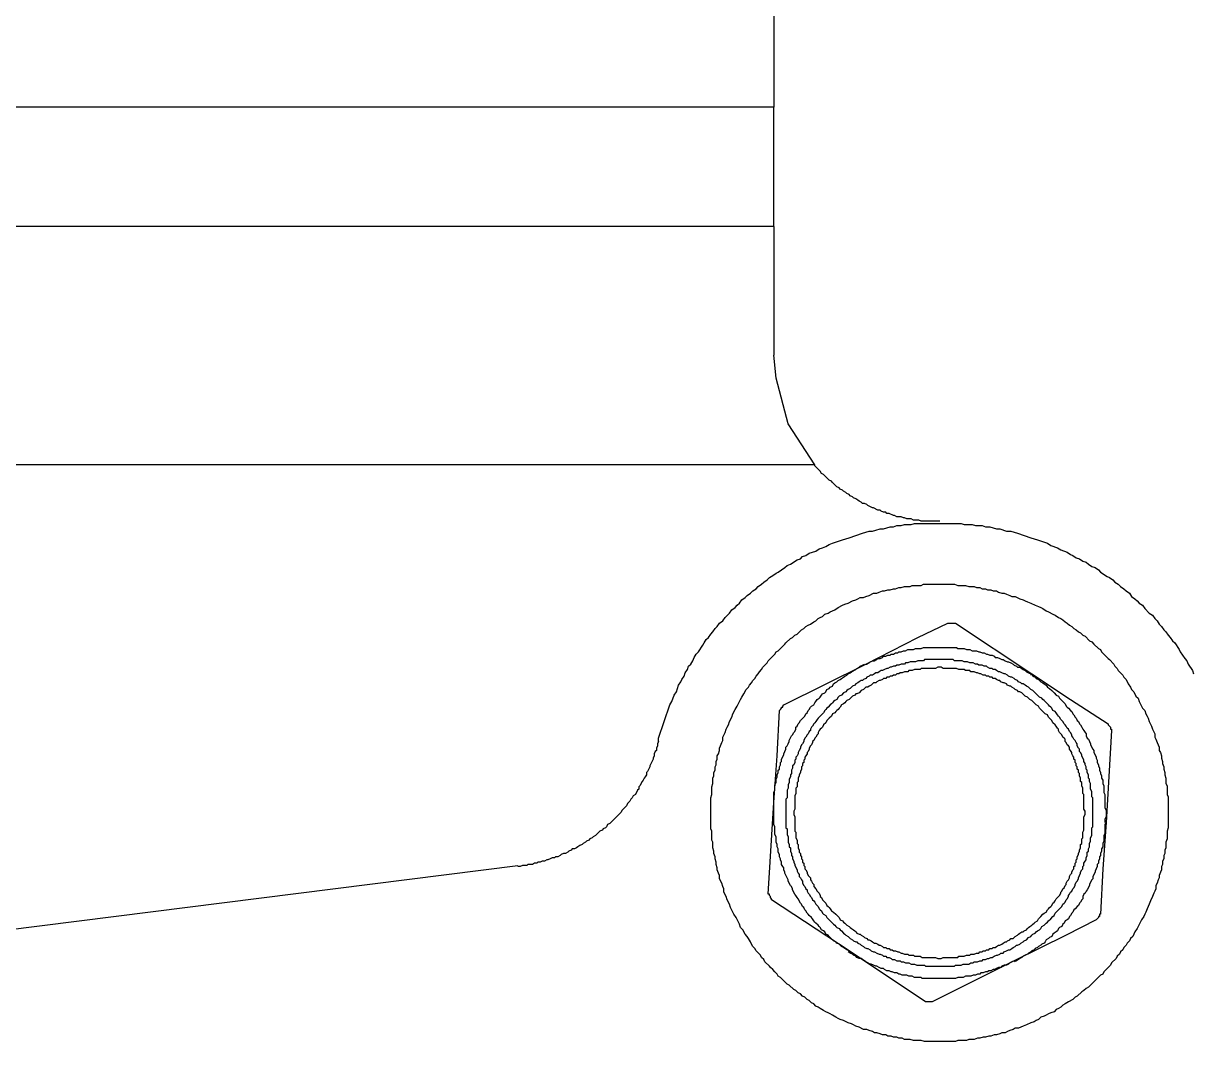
# Model space of a CAD drawing. Header units: inches. Extents: x 0 to 11, y 0.3 to 17.
# Drawn here: x 2.071 to 2.952, y 15.282 to 16.049 of the extents above; entities that cross this region are included whole.
import ezdxf

# ---------------------------------------------------------------- set-up
doc = ezdxf.new("R2010")
doc.units = ezdxf.units.IN
doc.header["$MEASUREMENT"] = 0
doc.layers.add('Layer 1', color=7, linetype='Continuous')

msp = doc.modelspace()

# ---------------------------------------------------------------- linework, layer by layer
at = {"layer": 'Layer 1', "color": 7, "lineweight": 25, "true_color": 0xffffff}
for points in [[(2.63583, 16.36917), (2.63583, 15.98583)], [(2.63583, 15.98583), (1.26083, 15.98583)], [(2.63583, 15.89583), (2.63583, 15.98583)], [(2.66667, 15.71667), (1.26083, 15.71667), (1.26083, 15.89583)], [(2.63583, 15.89583), (1.26083, 15.89583)], [(2.63583, 15.89583), (2.63583, 15.79917)], [(2.66667, 15.71667), (2.64667, 15.7475), (2.6375, 15.78167), (2.63583, 15.79917)], [(2.76083, 15.67417), (2.74666, 15.67417), (2.745, 15.675), (2.74083, 15.675), (2.73917, 15.67584), (2.73583, 15.67584), (2.73416, 15.67666), (2.73333, 15.67666), (2.73167, 15.6775), (2.72833, 15.6775), (2.72666, 15.67833), (2.72583, 15.67833), (2.7225, 15.68), (2.72083, 15.68), (2.72, 15.68083), (2.71834, 15.68083), (2.71667, 15.68167), (2.71583, 15.6825), (2.71417, 15.6825), (2.71084, 15.68416), (2.71, 15.68416), (2.70667, 15.68583), (2.70583, 15.68667), (2.70417, 15.6875), (2.7025, 15.6875), (2.70167, 15.68833), (2.7, 15.68917), (2.69916, 15.69), (2.6975, 15.69084), (2.69583, 15.69166), (2.695, 15.6925), (2.69333, 15.69333), (2.6925, 15.69417), (2.69084, 15.695), (2.69, 15.69583), (2.68833, 15.69667), (2.6875, 15.6975), (2.68583, 15.69834), (2.685, 15.69916), (2.68334, 15.7), (2.6825, 15.70083), (2.68083, 15.7025), (2.68, 15.70334), (2.67917, 15.70417), (2.6775, 15.705), (2.67667, 15.70583), (2.675, 15.7075), (2.67417, 15.70833), (2.67333, 15.70917), (2.67166, 15.71), (2.67083, 15.71167), (2.66917, 15.71333), (2.6675, 15.715), (2.66667, 15.71583), (2.66667, 15.71667)], [(2.54917, 15.50833), (2.54917, 15.51084), (2.5575, 15.53583), (2.55916, 15.53833), (2.56083, 15.54333), (2.5625, 15.54583), (2.56417, 15.55084), (2.56584, 15.55333), (2.56666, 15.555), (2.56833, 15.5575), (2.56917, 15.56), (2.57083, 15.5625), (2.57167, 15.565), (2.57333, 15.56666), (2.575, 15.56917), (2.57583, 15.57167), (2.5775, 15.57416), (2.57917, 15.57583), (2.5825, 15.58083), (2.58333, 15.5825), (2.585, 15.585), (2.58667, 15.58667), (2.58833, 15.58917), (2.59, 15.59083), (2.59167, 15.59333), (2.59334, 15.595), (2.595, 15.5975), (2.5975, 15.59917), (2.59917, 15.60166), (2.6025, 15.605), (2.60417, 15.6075), (2.60667, 15.60916), (2.60833, 15.61083), (2.61, 15.6125), (2.61167, 15.615), (2.61417, 15.61667), (2.61583, 15.61833), (2.61833, 15.62), (2.62, 15.62166), (2.6225, 15.62333), (2.62417, 15.625), (2.62667, 15.62667), (2.62834, 15.62834), (2.63083, 15.63), (2.6325, 15.63167), (2.635, 15.63333), (2.6375, 15.635), (2.63917, 15.63584), (2.64167, 15.6375), (2.64417, 15.63917), (2.64583, 15.64084), (2.64834, 15.64167), (2.65333, 15.645), (2.65584, 15.64583), (2.6575, 15.6475), (2.66, 15.64834), (2.6625, 15.65), (2.665, 15.65083), (2.6675, 15.65167), (2.67, 15.65333), (2.6725, 15.65417), (2.675, 15.655), (2.6775, 15.65667), (2.68, 15.6575), (2.6875, 15.66), (2.6925, 15.66167), (2.6975, 15.66333), (2.7025, 15.665), (2.7075, 15.66667), (2.71, 15.66667), (2.7125, 15.6675), (2.71583, 15.66833), (2.71834, 15.66833), (2.72333, 15.67), (2.72583, 15.67), (2.72833, 15.67083), (2.73167, 15.67083), (2.73416, 15.67166), (2.73917, 15.67166), (2.74167, 15.6725), (2.77667, 15.6725), (2.77917, 15.67166), (2.785, 15.67166), (2.7875, 15.67083), (2.7925, 15.67083), (2.795, 15.67), (2.79833, 15.67), (2.80333, 15.66833), (2.80583, 15.66833), (2.81083, 15.66667), (2.81417, 15.66667), (2.81917, 15.665), (2.82416, 15.66333), (2.82917, 15.66167), (2.83417, 15.66), (2.84167, 15.6575), (2.84416, 15.65583), (2.84917, 15.65417), (2.85166, 15.6525), (2.85667, 15.65083), (2.85916, 15.64917), (2.86083, 15.64834), (2.86334, 15.64667), (2.86583, 15.64583), (2.86833, 15.64417), (2.87084, 15.64333), (2.8725, 15.64167), (2.875, 15.64), (2.8775, 15.63917), (2.88, 15.6375), (2.88167, 15.63584), (2.88666, 15.6325), (2.88833, 15.63167), (2.89084, 15.63), (2.8925, 15.62834), (2.895, 15.62667), (2.89667, 15.625), (2.89917, 15.62333), (2.90083, 15.62166), (2.90333, 15.62), (2.905, 15.6175), (2.9075, 15.61583), (2.90917, 15.61416), (2.91083, 15.6125), (2.91333, 15.61083), (2.915, 15.60833), (2.91833, 15.605), (2.92083, 15.60333), (2.9225, 15.60083), (2.92417, 15.59917), (2.92584, 15.59667), (2.9275, 15.595), (2.92917, 15.5925), (2.93083, 15.59083), (2.9325, 15.58833), (2.93416, 15.58667), (2.93583, 15.58417), (2.9375, 15.5825), (2.94084, 15.5775), (2.94166, 15.57583), (2.945, 15.57083), (2.94667, 15.56917), (2.9475, 15.56666), (2.95083, 15.56167), (2.95167, 15.55916)], [(2.68416, 15.60916), (2.6875, 15.61083), (2.68917, 15.61167), (2.69166, 15.6125), (2.695, 15.61416), (2.6975, 15.615), (2.69916, 15.61583), (2.70083, 15.61667), (2.70334, 15.61667), (2.705, 15.6175), (2.7075, 15.61833), (2.71084, 15.62), (2.71333, 15.62), (2.715, 15.62084), (2.7175, 15.62166), (2.71916, 15.62166), (2.72167, 15.6225), (2.72333, 15.6225), (2.72583, 15.62333), (2.7275, 15.62333), (2.73, 15.62417), (2.73167, 15.62417), (2.73416, 15.625), (2.73834, 15.625), (2.74, 15.62583), (2.74666, 15.62583), (2.74833, 15.62667), (2.77167, 15.62667), (2.77417, 15.62583), (2.78, 15.62583), (2.7825, 15.625), (2.78667, 15.625), (2.78833, 15.62417), (2.79083, 15.62417), (2.7925, 15.62333), (2.795, 15.62333), (2.79666, 15.6225), (2.79917, 15.6225), (2.80084, 15.62166), (2.80333, 15.62166), (2.805, 15.62084), (2.8075, 15.62), (2.80916, 15.62), (2.81083, 15.61917), (2.81333, 15.61833), (2.815, 15.6175), (2.8175, 15.6175), (2.82083, 15.61583), (2.82333, 15.615), (2.825, 15.61416), (2.82667, 15.61334), (2.82917, 15.6125), (2.8325, 15.61083), (2.835, 15.61), (2.83667, 15.60916), (2.83833, 15.60833), (2.84083, 15.60667), (2.8425, 15.60583), (2.84583, 15.60417), (2.8475, 15.60333), (2.85, 15.60166), (2.85166, 15.60083), (2.85333, 15.6), (2.855, 15.59833), (2.85667, 15.5975), (2.85833, 15.59583), (2.86, 15.595), (2.86167, 15.59333), (2.86334, 15.5925), (2.865, 15.59083), (2.86667, 15.59), (2.86833, 15.58833), (2.87, 15.5875), (2.87333, 15.58417), (2.875, 15.58333), (2.87667, 15.58167), (2.88, 15.57834), (2.88167, 15.5775), (2.8825, 15.57583), (2.8875, 15.57083), (2.88833, 15.57), (2.89167, 15.56666), (2.8925, 15.565), (2.89417, 15.56333), (2.895, 15.56167), (2.89834, 15.55834), (2.89917, 15.55667), (2.90083, 15.555), (2.9025, 15.55166), (2.90417, 15.54917), (2.905, 15.5475), (2.90666, 15.54583), (2.90833, 15.5425), (2.91, 15.54083), (2.91083, 15.53833), (2.91333, 15.53333), (2.915, 15.53167), (2.91583, 15.52917), (2.91667, 15.5275), (2.9175, 15.52583), (2.91833, 15.52334), (2.92, 15.52), (2.92083, 15.5175), (2.9225, 15.51417), (2.9225, 15.51166), (2.92333, 15.51), (2.92417, 15.5075), (2.92584, 15.50416), (2.92584, 15.50167), (2.92667, 15.5), (2.9275, 15.4975), (2.9275, 15.49584), (2.92833, 15.49333), (2.92833, 15.49167), (2.92917, 15.48916), (2.92917, 15.4875), (2.93, 15.485), (2.93, 15.48333), (2.93083, 15.48083), (2.93083, 15.47666), (2.93167, 15.475), (2.93167, 15.46833), (2.9325, 15.46667), (2.9325, 15.44333), (2.93167, 15.44084), (2.93167, 15.435), (2.93083, 15.4325), (2.93083, 15.42833), (2.93, 15.42666), (2.93, 15.42417), (2.92917, 15.4225), (2.92917, 15.42), (2.92833, 15.41833), (2.92833, 15.41583), (2.9275, 15.41416), (2.9275, 15.41167), (2.92667, 15.41), (2.92584, 15.4075), (2.92584, 15.40583), (2.925, 15.40417), (2.92417, 15.40167), (2.92333, 15.4), (2.92333, 15.3975), (2.9225, 15.39583), (2.92166, 15.39417), (2.92083, 15.39167), (2.91917, 15.38833), (2.91833, 15.38584), (2.91667, 15.3825), (2.91583, 15.38), (2.915, 15.37834), (2.91416, 15.37667), (2.9125, 15.37417), (2.90917, 15.3675), (2.9075, 15.365), (2.90584, 15.36167), (2.90417, 15.36), (2.90333, 15.35833), (2.90167, 15.35667), (2.90083, 15.355), (2.89917, 15.35333), (2.89834, 15.35166), (2.89667, 15.35), (2.89583, 15.34833), (2.89417, 15.34667), (2.89333, 15.345), (2.89, 15.34167), (2.88917, 15.34), (2.8875, 15.33833), (2.88583, 15.33667), (2.88417, 15.335), (2.88333, 15.33333), (2.88167, 15.3325), (2.87667, 15.3275), (2.87583, 15.32667), (2.8725, 15.32334), (2.87084, 15.3225), (2.86917, 15.32083), (2.8675, 15.32), (2.86417, 15.31666), (2.8625, 15.31584), (2.86083, 15.31417), (2.8575, 15.3125), (2.855, 15.31083), (2.85333, 15.31), (2.85166, 15.30834), (2.85, 15.3075), (2.84833, 15.30667), (2.84667, 15.305), (2.84416, 15.30417), (2.8425, 15.30333), (2.84083, 15.3025), (2.83917, 15.30166), (2.83667, 15.30084), (2.835, 15.29917), (2.83333, 15.29833), (2.83167, 15.2975), (2.82917, 15.29666), (2.82583, 15.295), (2.82333, 15.29417), (2.82167, 15.29333), (2.82, 15.2925), (2.8175, 15.2925), (2.81584, 15.29167), (2.81333, 15.29083), (2.81167, 15.29), (2.81, 15.28916), (2.8075, 15.28916), (2.80583, 15.28833), (2.80333, 15.2875), (2.80167, 15.2875), (2.79917, 15.28667), (2.7975, 15.28667), (2.795, 15.28583), (2.79333, 15.28583), (2.79083, 15.285), (2.78916, 15.285), (2.78667, 15.28417), (2.7825, 15.28417), (2.78084, 15.28333), (2.77417, 15.28333), (2.7725, 15.2825), (2.74917, 15.2825), (2.74666, 15.28333), (2.74083, 15.28333), (2.73834, 15.28417), (2.73416, 15.28417), (2.7325, 15.285), (2.73, 15.285), (2.72833, 15.28583), (2.72583, 15.28583), (2.72417, 15.28667), (2.72167, 15.28667), (2.72, 15.2875), (2.7175, 15.2875), (2.71583, 15.28833), (2.71333, 15.28916), (2.71167, 15.28916), (2.71, 15.29), (2.7075, 15.29083), (2.70583, 15.29167), (2.70334, 15.29167), (2.7, 15.29333), (2.6975, 15.29417), (2.69583, 15.295), (2.69417, 15.29583), (2.69166, 15.29666), (2.68833, 15.29833), (2.68583, 15.29917), (2.68416, 15.3), (2.6825, 15.30084), (2.68, 15.3025), (2.67833, 15.30333), (2.67667, 15.30417), (2.675, 15.305), (2.67333, 15.30583), (2.67083, 15.3075), (2.66917, 15.30834), (2.6675, 15.30916), (2.66583, 15.31083), (2.66416, 15.31167), (2.6625, 15.31333), (2.66083, 15.31417), (2.65917, 15.31584), (2.6575, 15.31666), (2.65584, 15.31833), (2.65417, 15.31917), (2.6525, 15.32083), (2.65083, 15.32167), (2.6475, 15.325), (2.64583, 15.32583), (2.64084, 15.33083), (2.63917, 15.33167), (2.63833, 15.33333), (2.63666, 15.335), (2.635, 15.33667), (2.63333, 15.33833), (2.6325, 15.33917), (2.62916, 15.3425), (2.62834, 15.34417), (2.62667, 15.34583), (2.62583, 15.3475), (2.6225, 15.35083), (2.62166, 15.3525), (2.62, 15.35417), (2.61917, 15.35583), (2.61833, 15.3575), (2.61667, 15.36), (2.61583, 15.36167), (2.61417, 15.36334), (2.6125, 15.36667), (2.61083, 15.36833), (2.61, 15.37084), (2.6075, 15.37583), (2.60583, 15.37834), (2.605, 15.38), (2.60333, 15.38333), (2.6025, 15.38584), (2.60083, 15.38917), (2.6, 15.39167), (2.59833, 15.395), (2.59833, 15.3975), (2.5975, 15.39917), (2.59667, 15.40167), (2.595, 15.405), (2.595, 15.4075), (2.59416, 15.40917), (2.59334, 15.41167), (2.59334, 15.41333), (2.5925, 15.41583), (2.5925, 15.4175), (2.59167, 15.42), (2.59167, 15.42166), (2.59083, 15.42417), (2.59083, 15.42584), (2.59, 15.42833), (2.59, 15.4325), (2.58917, 15.43416), (2.58917, 15.44084), (2.58833, 15.4425), (2.58833, 15.46583), (2.58917, 15.46833), (2.58917, 15.47417), (2.59, 15.47666), (2.59, 15.48083), (2.59083, 15.4825), (2.59083, 15.485), (2.59167, 15.48667), (2.59167, 15.48916), (2.5925, 15.49083), (2.5925, 15.49333), (2.59334, 15.495), (2.59334, 15.4975), (2.59416, 15.49917), (2.595, 15.50167), (2.595, 15.50334), (2.59583, 15.505), (2.59667, 15.5075), (2.5975, 15.50917), (2.5975, 15.51166), (2.59917, 15.515), (2.6, 15.5175), (2.60083, 15.51917), (2.60166, 15.52083), (2.6025, 15.52334), (2.60417, 15.52667), (2.605, 15.52917), (2.60667, 15.5325), (2.60833, 15.535), (2.61083, 15.54), (2.61167, 15.54167), (2.61334, 15.54417), (2.615, 15.5475), (2.61667, 15.54917), (2.6175, 15.55084), (2.61917, 15.5525), (2.62, 15.55417), (2.62166, 15.55583), (2.6225, 15.5575), (2.62417, 15.55916), (2.625, 15.56083), (2.62667, 15.5625), (2.6275, 15.56417), (2.62916, 15.56584), (2.63083, 15.5675), (2.63167, 15.56917), (2.63666, 15.57416), (2.6375, 15.57583), (2.63917, 15.57667), (2.64417, 15.58167), (2.645, 15.5825), (2.64834, 15.58584), (2.65, 15.58667), (2.65167, 15.58833), (2.65333, 15.58917), (2.65666, 15.5925), (2.65833, 15.59333), (2.66, 15.595), (2.66167, 15.59583), (2.66333, 15.59667), (2.66583, 15.59833), (2.6675, 15.59917), (2.66917, 15.60083), (2.67083, 15.60166), (2.6725, 15.6025), (2.67417, 15.60417), (2.67667, 15.605), (2.67833, 15.60583), (2.68167, 15.6075), (2.68416, 15.60916)], [(2.705, 15.56666), (2.74417, 15.58667), (2.76667, 15.5975), (2.7725, 15.5975), (2.83, 15.55916)], [(2.705, 15.56666), (2.70583, 15.56666), (2.7075, 15.5675), (2.70833, 15.56833), (2.71, 15.56917), (2.71167, 15.56917), (2.71333, 15.57), (2.71417, 15.57083), (2.71583, 15.57083), (2.7175, 15.57167), (2.71834, 15.5725), (2.72, 15.5725), (2.72167, 15.57334), (2.72333, 15.57334), (2.72417, 15.57416), (2.72583, 15.57416), (2.7275, 15.575), (2.72917, 15.575), (2.73, 15.57583), (2.73167, 15.57583), (2.73333, 15.57667), (2.735, 15.57667), (2.73667, 15.5775), (2.74083, 15.5775), (2.7425, 15.57834), (2.74666, 15.57834), (2.74833, 15.57917), (2.77334, 15.57917), (2.77417, 15.57834), (2.77917, 15.57834), (2.78084, 15.5775), (2.78333, 15.5775), (2.785, 15.57667), (2.78833, 15.57667), (2.79, 15.57583), (2.79083, 15.57583), (2.7925, 15.575), (2.79417, 15.575), (2.79583, 15.57416), (2.79666, 15.57416), (2.79833, 15.57334), (2.8, 15.57334), (2.80167, 15.5725), (2.8025, 15.57167), (2.80417, 15.57167), (2.80583, 15.57083), (2.8075, 15.57), (2.80834, 15.57), (2.81, 15.56917), (2.81167, 15.56833), (2.8125, 15.56833), (2.81417, 15.5675), (2.81584, 15.56666), (2.81666, 15.56584), (2.81833, 15.565), (2.81917, 15.56417), (2.82083, 15.56417), (2.8225, 15.56333), (2.82333, 15.5625), (2.825, 15.56167), (2.82583, 15.56083), (2.8275, 15.56), (2.82917, 15.55916), (2.82917, 15.55834)], [(2.63583, 15.4625), (2.63583, 15.47), (2.63666, 15.47167), (2.63666, 15.47583), (2.6375, 15.4775), (2.6375, 15.48), (2.63833, 15.48167), (2.63833, 15.48333), (2.63917, 15.485), (2.63917, 15.48667), (2.64, 15.4875), (2.64, 15.48916), (2.64084, 15.49083), (2.64084, 15.4925), (2.64167, 15.49333), (2.64167, 15.495), (2.64333, 15.49833), (2.64333, 15.49917), (2.645, 15.5025), (2.645, 15.50416), (2.64583, 15.505), (2.64667, 15.50667), (2.6475, 15.50833), (2.6475, 15.50917), (2.64917, 15.5125), (2.65, 15.51333), (2.65083, 15.515), (2.65167, 15.51584), (2.6525, 15.5175), (2.6525, 15.51917), (2.65333, 15.52), (2.65417, 15.52167), (2.655, 15.5225), (2.65584, 15.52417), (2.65666, 15.525), (2.65833, 15.52667), (2.65917, 15.5275), (2.66, 15.52917), (2.66083, 15.53), (2.66167, 15.53167), (2.6625, 15.5325), (2.66333, 15.53417), (2.66416, 15.535), (2.66583, 15.53583), (2.66667, 15.5375), (2.6675, 15.53833), (2.66833, 15.54), (2.67, 15.54083), (2.67083, 15.54167), (2.67166, 15.54333), (2.6725, 15.54417), (2.67417, 15.545), (2.675, 15.54583), (2.67584, 15.5475), (2.6775, 15.54833), (2.67833, 15.54917), (2.68, 15.55), (2.68083, 15.55166), (2.68167, 15.5525), (2.68334, 15.55333), (2.68416, 15.55417), (2.68583, 15.555), (2.68667, 15.55583), (2.68833, 15.55667), (2.68917, 15.5575), (2.69084, 15.55834), (2.69166, 15.55916), (2.69333, 15.56), (2.69417, 15.56083), (2.6975, 15.5625), (2.69833, 15.56333), (2.7, 15.56417), (2.70083, 15.565), (2.7025, 15.56584), (2.70417, 15.56666)], [(2.63583, 15.4625), (2.63833, 15.4975), (2.64, 15.53167), (2.64084, 15.5325), (2.64167, 15.53333), (2.64167, 15.53417), (2.6425, 15.53417), (2.6425, 15.535), (2.64333, 15.53583), (2.705, 15.56666)], [(2.8125, 15.35166), (2.81333, 15.35166), (2.815, 15.3525), (2.81584, 15.35333), (2.8175, 15.35417), (2.81833, 15.355), (2.81917, 15.355), (2.82083, 15.35583), (2.82167, 15.35667), (2.82333, 15.3575), (2.82416, 15.35833), (2.82583, 15.35916), (2.8275, 15.36083), (2.82917, 15.36167), (2.83, 15.3625), (2.83083, 15.36334), (2.8325, 15.36416), (2.83333, 15.365), (2.83417, 15.36583), (2.83584, 15.36667), (2.83667, 15.3675), (2.8375, 15.36917), (2.83917, 15.37), (2.84, 15.37084), (2.84083, 15.37166), (2.84167, 15.3725), (2.8425, 15.37333), (2.84416, 15.375), (2.84583, 15.37667), (2.84667, 15.3775), (2.8475, 15.37916), (2.84833, 15.38), (2.84917, 15.38083), (2.85083, 15.3825), (2.85166, 15.38333), (2.8525, 15.38417), (2.85333, 15.38584), (2.85417, 15.38666), (2.855, 15.3875), (2.85583, 15.38917), (2.85667, 15.39), (2.8575, 15.39167), (2.8575, 15.3925), (2.85833, 15.39333), (2.85916, 15.395), (2.86, 15.39583), (2.86083, 15.3975), (2.86167, 15.39834), (2.8625, 15.4), (2.8625, 15.40083), (2.86334, 15.4025), (2.86417, 15.40333), (2.865, 15.405), (2.865, 15.40583), (2.86667, 15.40917), (2.86667, 15.41), (2.8675, 15.41167), (2.86833, 15.4125), (2.86833, 15.41416), (2.86917, 15.415), (2.86917, 15.41667), (2.87, 15.41833), (2.87084, 15.41917), (2.87084, 15.42083), (2.87166, 15.4225), (2.87166, 15.425), (2.8725, 15.42584), (2.8725, 15.4275), (2.87333, 15.42917), (2.87333, 15.43167), (2.87417, 15.43334), (2.87417, 15.43583), (2.875, 15.4375), (2.875, 15.44333), (2.87583, 15.44417), (2.87583, 15.46583), (2.875, 15.46667), (2.875, 15.47083), (2.87417, 15.4725), (2.87417, 15.47666), (2.87333, 15.47833), (2.87333, 15.48), (2.8725, 15.48083), (2.8725, 15.48333), (2.87166, 15.485), (2.87166, 15.48667), (2.87084, 15.4875), (2.87084, 15.48916), (2.87, 15.49083), (2.87, 15.49167), (2.86917, 15.49333), (2.86917, 15.49417), (2.8675, 15.4975), (2.8675, 15.49833), (2.86667, 15.5), (2.86583, 15.50083), (2.86583, 15.5025), (2.865, 15.50334), (2.86417, 15.505), (2.86417, 15.50667), (2.86334, 15.5075), (2.8625, 15.50917), (2.86167, 15.51), (2.86083, 15.51166), (2.86, 15.5125), (2.86, 15.51333), (2.85916, 15.515), (2.85833, 15.51584), (2.8575, 15.5175), (2.85667, 15.51833), (2.85583, 15.52), (2.855, 15.52083), (2.85417, 15.52167), (2.85333, 15.52334), (2.8525, 15.52417), (2.85166, 15.525), (2.85083, 15.52667), (2.85, 15.5275), (2.84917, 15.52833), (2.84833, 15.53), (2.8475, 15.53083), (2.84583, 15.53167), (2.845, 15.53333), (2.84416, 15.53417), (2.84334, 15.535), (2.8425, 15.53583), (2.84167, 15.53667), (2.84, 15.53833), (2.83917, 15.53916), (2.83833, 15.54), (2.8375, 15.54083), (2.83584, 15.54167), (2.83417, 15.54333), (2.8325, 15.545), (2.83083, 15.54666), (2.82917, 15.5475), (2.82834, 15.54833), (2.8275, 15.54917), (2.82583, 15.55), (2.825, 15.55084), (2.82333, 15.55166), (2.8225, 15.55166), (2.82167, 15.5525), (2.82, 15.55333), (2.81917, 15.55417), (2.8175, 15.555), (2.81666, 15.55583), (2.815, 15.55667), (2.81417, 15.55667), (2.8125, 15.5575), (2.81167, 15.55834), (2.81, 15.55916), (2.80916, 15.55916), (2.8075, 15.56), (2.80583, 15.56083), (2.805, 15.56083), (2.80333, 15.56167), (2.8025, 15.5625), (2.80084, 15.5625), (2.8, 15.56333), (2.79833, 15.56333), (2.79666, 15.56417), (2.79583, 15.565), (2.79417, 15.565), (2.7925, 15.56584), (2.79, 15.56584), (2.78916, 15.56666), (2.7875, 15.56666), (2.78583, 15.5675), (2.78333, 15.5675), (2.78166, 15.56833), (2.77917, 15.56833), (2.7775, 15.56917), (2.77167, 15.56917), (2.77083, 15.57), (2.74917, 15.57), (2.74833, 15.56917), (2.74417, 15.56917), (2.7425, 15.56833), (2.73834, 15.56833), (2.73667, 15.5675), (2.735, 15.5675), (2.73416, 15.56666), (2.73167, 15.56666), (2.73, 15.56584), (2.72833, 15.56584), (2.7275, 15.565), (2.72583, 15.565), (2.72417, 15.56417), (2.72333, 15.56417), (2.72167, 15.56333), (2.72083, 15.56333), (2.71916, 15.5625), (2.7175, 15.56167), (2.71667, 15.56167), (2.715, 15.56083), (2.71417, 15.56), (2.7125, 15.56), (2.71167, 15.55916), (2.71, 15.55834), (2.70833, 15.55834), (2.7075, 15.5575), (2.70583, 15.55667), (2.705, 15.55583), (2.70334, 15.555), (2.7025, 15.55417), (2.70167, 15.55417), (2.7, 15.55333), (2.69916, 15.5525), (2.6975, 15.55166), (2.69667, 15.55084), (2.695, 15.55), (2.69417, 15.54917), (2.69333, 15.54833), (2.69166, 15.5475), (2.69084, 15.54666), (2.69, 15.54583), (2.68833, 15.545), (2.68667, 15.54333), (2.685, 15.5425), (2.68416, 15.54167), (2.68334, 15.54), (2.68167, 15.53916), (2.68083, 15.53833), (2.68, 15.5375), (2.67917, 15.53667), (2.67833, 15.53583), (2.67667, 15.53417), (2.67584, 15.53333), (2.675, 15.5325), (2.67417, 15.53167), (2.67333, 15.53), (2.6725, 15.52917), (2.67166, 15.52833), (2.67, 15.52667), (2.66917, 15.52583), (2.66833, 15.525), (2.6675, 15.52334), (2.66667, 15.5225), (2.66583, 15.52167), (2.665, 15.52), (2.66416, 15.51917), (2.66333, 15.5175), (2.66333, 15.51667), (2.6625, 15.51584), (2.66167, 15.51417), (2.66083, 15.51333), (2.66, 15.51166), (2.65917, 15.51084), (2.65833, 15.50917), (2.65833, 15.50833), (2.6575, 15.50667), (2.65666, 15.50583), (2.65584, 15.50416), (2.65584, 15.50334), (2.655, 15.50167), (2.65417, 15.5), (2.65417, 15.49917), (2.65333, 15.4975), (2.6525, 15.49666), (2.6525, 15.495), (2.65167, 15.49417), (2.65167, 15.4925), (2.65083, 15.49083), (2.65, 15.49), (2.65, 15.48834), (2.64917, 15.48667), (2.64917, 15.48416), (2.64834, 15.48333), (2.64834, 15.48167), (2.6475, 15.48), (2.6475, 15.4775), (2.64667, 15.47583), (2.64667, 15.47333), (2.64583, 15.47167), (2.64583, 15.46583), (2.645, 15.465), (2.645, 15.44333), (2.64583, 15.4425), (2.64583, 15.43833), (2.64667, 15.43667), (2.64667, 15.4325), (2.6475, 15.43083), (2.6475, 15.42917), (2.64834, 15.42833), (2.64834, 15.42584), (2.64917, 15.42417), (2.64917, 15.4225), (2.65, 15.42166), (2.65, 15.42), (2.65083, 15.41833), (2.65083, 15.4175), (2.65167, 15.41583), (2.65167, 15.415), (2.65333, 15.41167), (2.65333, 15.41083), (2.65417, 15.40917), (2.655, 15.40833), (2.655, 15.40667), (2.65584, 15.40583), (2.65666, 15.40417), (2.6575, 15.40333), (2.6575, 15.40167), (2.65833, 15.4), (2.65917, 15.39917), (2.66, 15.3975), (2.66083, 15.39667), (2.66083, 15.39583), (2.66167, 15.39417), (2.6625, 15.39333), (2.66333, 15.39167), (2.66416, 15.39084), (2.665, 15.38917), (2.66583, 15.38833), (2.66667, 15.3875), (2.6675, 15.38584), (2.66833, 15.385), (2.66917, 15.38417), (2.67, 15.3825), (2.67083, 15.38167), (2.67166, 15.38083), (2.6725, 15.37916), (2.67333, 15.37834), (2.675, 15.3775), (2.67584, 15.37583), (2.67667, 15.375), (2.67833, 15.37333), (2.67917, 15.3725), (2.68083, 15.37084), (2.68167, 15.37), (2.6825, 15.36917), (2.68334, 15.36833), (2.685, 15.3675), (2.68583, 15.36667), (2.68667, 15.36583), (2.68833, 15.36416), (2.68917, 15.36334), (2.69, 15.3625), (2.69166, 15.36167), (2.6925, 15.36083), (2.69333, 15.36), (2.695, 15.35916), (2.69583, 15.35833), (2.6975, 15.3575), (2.69833, 15.3575), (2.69916, 15.35667), (2.70083, 15.35583), (2.70167, 15.355), (2.70334, 15.35417), (2.70417, 15.35333), (2.70583, 15.3525), (2.70667, 15.3525), (2.70833, 15.35166), (2.70917, 15.35083), (2.71084, 15.35), (2.71167, 15.35), (2.71333, 15.34917), (2.715, 15.34833), (2.71583, 15.34833), (2.7175, 15.3475), (2.71834, 15.34667), (2.72, 15.34667), (2.72083, 15.34583), (2.7225, 15.34583), (2.72417, 15.345), (2.725, 15.34417), (2.72666, 15.34417), (2.72833, 15.34333), (2.73083, 15.34333), (2.73167, 15.3425), (2.73333, 15.3425), (2.735, 15.34167), (2.7375, 15.34167), (2.73917, 15.34083), (2.74167, 15.34083), (2.74333, 15.34), (2.74917, 15.34), (2.75, 15.33917), (2.77167, 15.33917), (2.7725, 15.34), (2.77667, 15.34), (2.77833, 15.34083), (2.7825, 15.34083), (2.78417, 15.34167), (2.78583, 15.34167), (2.78667, 15.3425), (2.78916, 15.3425), (2.79083, 15.34333), (2.7925, 15.34333), (2.79333, 15.34417), (2.795, 15.34417), (2.79666, 15.345), (2.7975, 15.345), (2.79917, 15.34583), (2.8, 15.34583), (2.80167, 15.34667), (2.80333, 15.3475), (2.80417, 15.3475), (2.80583, 15.34833), (2.80667, 15.34917), (2.80834, 15.34917), (2.80916, 15.35), (2.81083, 15.35083), (2.8125, 15.35166)], [(2.81, 15.3575), (2.81083, 15.3575), (2.81167, 15.35833), (2.81333, 15.35916), (2.81417, 15.36), (2.81584, 15.36), (2.81666, 15.36083), (2.8175, 15.36167), (2.81917, 15.3625), (2.82, 15.36334), (2.82083, 15.36416), (2.8225, 15.365), (2.82333, 15.365), (2.82416, 15.36583), (2.82583, 15.36667), (2.82667, 15.3675), (2.8275, 15.36833), (2.82834, 15.36917), (2.83, 15.37), (2.83083, 15.37084), (2.83167, 15.37166), (2.8325, 15.3725), (2.83417, 15.37333), (2.835, 15.375), (2.83667, 15.37667), (2.83833, 15.37834), (2.83917, 15.37916), (2.84083, 15.38), (2.84167, 15.38167), (2.8425, 15.3825), (2.84334, 15.38333), (2.84416, 15.38417), (2.845, 15.385), (2.84583, 15.38666), (2.84667, 15.3875), (2.8475, 15.38833), (2.84833, 15.39), (2.84917, 15.39084), (2.85, 15.39167), (2.85083, 15.3925), (2.85166, 15.39417), (2.85166, 15.395), (2.8525, 15.39583), (2.85333, 15.3975), (2.85417, 15.39834), (2.855, 15.4), (2.85583, 15.40083), (2.85583, 15.40167), (2.85667, 15.40333), (2.8575, 15.40417), (2.85833, 15.40583), (2.85833, 15.40667), (2.85916, 15.40833), (2.86, 15.40917), (2.86, 15.41), (2.86083, 15.41167), (2.86167, 15.4125), (2.86167, 15.41416), (2.8625, 15.415), (2.8625, 15.41667), (2.86334, 15.4175), (2.86334, 15.41917), (2.86417, 15.42), (2.86417, 15.42166), (2.865, 15.42333), (2.865, 15.42417), (2.86583, 15.42584), (2.86583, 15.42666), (2.86667, 15.42833), (2.86667, 15.43083), (2.8675, 15.43167), (2.8675, 15.435), (2.86833, 15.43583), (2.86833, 15.44), (2.86917, 15.44166), (2.86917, 15.45167), (2.87, 15.45334), (2.87, 15.45583), (2.86917, 15.4575), (2.86917, 15.46833), (2.86833, 15.46917), (2.86833, 15.47333), (2.8675, 15.475), (2.8675, 15.4775), (2.86667, 15.47833), (2.86667, 15.48083), (2.86583, 15.4825), (2.86583, 15.48416), (2.865, 15.485), (2.865, 15.48667), (2.86417, 15.4875), (2.86417, 15.48916), (2.86334, 15.49), (2.86334, 15.49167), (2.8625, 15.4925), (2.8625, 15.49417), (2.86167, 15.495), (2.86167, 15.49666), (2.86083, 15.4975), (2.86, 15.49917), (2.86, 15.5), (2.85916, 15.50167), (2.85833, 15.5025), (2.85833, 15.50416), (2.8575, 15.505), (2.85667, 15.50583), (2.85583, 15.5075), (2.855, 15.50833), (2.855, 15.51), (2.85417, 15.51084), (2.85333, 15.51166), (2.8525, 15.51333), (2.85166, 15.51417), (2.85083, 15.515), (2.85, 15.51667), (2.85, 15.5175), (2.84917, 15.51833), (2.84833, 15.52), (2.8475, 15.52083), (2.84583, 15.5225), (2.845, 15.52417), (2.84334, 15.52583), (2.8425, 15.52667), (2.84167, 15.52833), (2.84, 15.52917), (2.83917, 15.53), (2.83833, 15.53083), (2.8375, 15.53167), (2.83667, 15.5325), (2.83584, 15.53333), (2.835, 15.535), (2.83333, 15.53583), (2.8325, 15.53667), (2.83167, 15.5375), (2.83083, 15.53833), (2.83, 15.53916), (2.82834, 15.54), (2.82667, 15.54167), (2.825, 15.5425), (2.82416, 15.54333), (2.8225, 15.545), (2.82083, 15.54583), (2.82, 15.54583), (2.81917, 15.54666), (2.8175, 15.5475), (2.81666, 15.54833), (2.815, 15.54917), (2.81417, 15.55), (2.81333, 15.55), (2.81167, 15.55084), (2.81083, 15.55166), (2.80916, 15.5525), (2.80834, 15.5525), (2.80667, 15.55333), (2.80583, 15.55417), (2.805, 15.55417), (2.80333, 15.555), (2.8025, 15.55583), (2.80084, 15.55583), (2.8, 15.55667), (2.79833, 15.55667), (2.7975, 15.5575), (2.79583, 15.5575), (2.795, 15.55834), (2.79333, 15.55834), (2.79167, 15.55916), (2.79083, 15.55916), (2.78916, 15.56), (2.78833, 15.56), (2.78667, 15.56083), (2.78417, 15.56083), (2.78333, 15.56167), (2.78, 15.56167), (2.77917, 15.5625), (2.775, 15.5625), (2.77334, 15.56333), (2.76333, 15.56333), (2.76166, 15.56417), (2.75917, 15.56417), (2.7575, 15.56333), (2.74666, 15.56333), (2.74584, 15.5625), (2.74167, 15.5625), (2.74, 15.56167), (2.7375, 15.56167), (2.73667, 15.56083), (2.73416, 15.56083), (2.7325, 15.56), (2.73083, 15.56), (2.73, 15.55916), (2.72833, 15.55916), (2.7275, 15.55834), (2.72583, 15.55834), (2.725, 15.5575), (2.72333, 15.5575), (2.7225, 15.55667), (2.72083, 15.55667), (2.72, 15.55583), (2.71834, 15.55583), (2.7175, 15.555), (2.71583, 15.55417), (2.715, 15.55417), (2.71333, 15.55333), (2.7125, 15.5525), (2.71084, 15.5525), (2.71, 15.55166), (2.70917, 15.55084), (2.7075, 15.55), (2.70667, 15.54917), (2.705, 15.54917), (2.70417, 15.54833), (2.70334, 15.5475), (2.70167, 15.54666), (2.7, 15.545), (2.69833, 15.54417), (2.6975, 15.54417), (2.69667, 15.54333), (2.695, 15.5425), (2.69417, 15.54167), (2.6925, 15.54), (2.69084, 15.53916), (2.69, 15.53833), (2.68917, 15.5375), (2.68833, 15.53667), (2.68667, 15.53583), (2.68583, 15.53417), (2.685, 15.53333), (2.68416, 15.5325), (2.68334, 15.53167), (2.6825, 15.53083), (2.68167, 15.53), (2.68, 15.52917), (2.67917, 15.5275), (2.6775, 15.52583), (2.67584, 15.52417), (2.675, 15.5225), (2.67333, 15.52083), (2.6725, 15.51917), (2.67166, 15.51833), (2.67083, 15.5175), (2.67, 15.51667), (2.66917, 15.515), (2.66917, 15.51417), (2.66833, 15.51333), (2.6675, 15.51166), (2.66667, 15.51084), (2.66583, 15.50917), (2.665, 15.50833), (2.665, 15.5075), (2.66416, 15.50583), (2.66333, 15.505), (2.6625, 15.50334), (2.6625, 15.5025), (2.66167, 15.50083), (2.66083, 15.5), (2.66083, 15.49917), (2.66, 15.4975), (2.65917, 15.49666), (2.65917, 15.495), (2.65833, 15.49417), (2.65833, 15.4925), (2.6575, 15.49167), (2.6575, 15.49), (2.65666, 15.48916), (2.65666, 15.4875), (2.65584, 15.48583), (2.65584, 15.485), (2.655, 15.48333), (2.655, 15.4825), (2.65417, 15.48083), (2.65417, 15.47833), (2.65333, 15.4775), (2.65333, 15.47417), (2.6525, 15.47333), (2.6525, 15.46917), (2.65167, 15.4675), (2.65167, 15.4575), (2.65083, 15.45583), (2.65083, 15.45334), (2.65167, 15.45167), (2.65167, 15.44084), (2.6525, 15.44), (2.6525, 15.43583), (2.65333, 15.43416), (2.65333, 15.43167), (2.65417, 15.43083), (2.65417, 15.42833), (2.655, 15.42666), (2.655, 15.425), (2.65584, 15.42417), (2.65584, 15.4225), (2.65666, 15.42166), (2.65666, 15.42), (2.6575, 15.41917), (2.6575, 15.4175), (2.65833, 15.41667), (2.65833, 15.415), (2.65917, 15.41416), (2.65917, 15.4125), (2.66, 15.41167), (2.66083, 15.41), (2.66083, 15.40917), (2.66167, 15.4075), (2.6625, 15.40667), (2.66333, 15.40583), (2.66333, 15.40417), (2.66416, 15.40333), (2.665, 15.40167), (2.66583, 15.40083), (2.66583, 15.39917), (2.6675, 15.3975), (2.66833, 15.39583), (2.67, 15.39417), (2.67083, 15.3925), (2.67083, 15.39167), (2.67166, 15.39084), (2.6725, 15.38917), (2.67333, 15.38833), (2.67417, 15.3875), (2.675, 15.38666), (2.67584, 15.385), (2.67667, 15.38417), (2.6775, 15.38333), (2.67833, 15.3825), (2.67917, 15.38083), (2.68083, 15.38), (2.6825, 15.37834), (2.68416, 15.37667), (2.685, 15.37583), (2.68583, 15.37417), (2.6875, 15.37333), (2.68833, 15.3725), (2.68917, 15.37166), (2.69, 15.37084), (2.69084, 15.37), (2.6925, 15.36917), (2.69333, 15.36833), (2.69417, 15.3675), (2.69583, 15.36667), (2.69667, 15.36583), (2.6975, 15.365), (2.69833, 15.36416), (2.7, 15.36334), (2.70083, 15.36334), (2.70167, 15.3625), (2.70334, 15.36167), (2.70417, 15.36083), (2.70583, 15.36), (2.70667, 15.35916), (2.7075, 15.35916), (2.70917, 15.35833), (2.71, 15.3575), (2.71167, 15.35667), (2.7125, 15.35667), (2.71417, 15.35583), (2.715, 15.355), (2.71583, 15.355), (2.7175, 15.35417), (2.71834, 15.35333), (2.72, 15.35333), (2.72083, 15.3525), (2.7225, 15.3525), (2.72333, 15.35166), (2.725, 15.35166), (2.72583, 15.35083), (2.7275, 15.35083), (2.72917, 15.35), (2.73, 15.35), (2.73167, 15.34917), (2.7325, 15.34917), (2.73416, 15.34833), (2.73667, 15.34833), (2.7375, 15.3475), (2.74083, 15.3475), (2.74167, 15.34667), (2.74584, 15.34667), (2.7475, 15.34583), (2.7575, 15.34583), (2.75917, 15.345), (2.76166, 15.345), (2.76333, 15.34583), (2.77417, 15.34583), (2.775, 15.34667), (2.77917, 15.34667), (2.78084, 15.3475), (2.78333, 15.3475), (2.78417, 15.34833), (2.78667, 15.34833), (2.78833, 15.34917), (2.79, 15.34917), (2.79083, 15.35), (2.7925, 15.35), (2.79333, 15.35083), (2.795, 15.35083), (2.79583, 15.35166), (2.7975, 15.35166), (2.79833, 15.3525), (2.8, 15.3525), (2.80084, 15.35333), (2.8025, 15.35333), (2.80333, 15.35417), (2.805, 15.355), (2.80583, 15.355), (2.8075, 15.35583), (2.80834, 15.35667), (2.81, 15.3575)], [(2.83, 15.55916), (2.83083, 15.5575), (2.8325, 15.55667), (2.83333, 15.55583), (2.835, 15.555), (2.83584, 15.55417), (2.83667, 15.55333), (2.83833, 15.5525), (2.83917, 15.55166), (2.84083, 15.55084), (2.84167, 15.54917), (2.84334, 15.54833), (2.845, 15.54666), (2.84667, 15.545), (2.84833, 15.54333), (2.85, 15.5425), (2.85083, 15.54083), (2.85166, 15.54), (2.8525, 15.53916), (2.85417, 15.5375), (2.855, 15.53667), (2.85583, 15.535), (2.85667, 15.53417), (2.8575, 15.53333), (2.85916, 15.53167), (2.86, 15.53083), (2.86083, 15.52917), (2.86167, 15.52833), (2.8625, 15.52667), (2.86334, 15.52583), (2.86417, 15.52417), (2.865, 15.52334), (2.86583, 15.52167), (2.86667, 15.52083), (2.8675, 15.51917), (2.86833, 15.5175), (2.86917, 15.51667), (2.87, 15.515), (2.87084, 15.51417), (2.87084, 15.5125), (2.87166, 15.51084), (2.8725, 15.51), (2.87417, 15.50667), (2.87417, 15.50583), (2.87583, 15.5025), (2.87667, 15.50167), (2.87667, 15.5), (2.8775, 15.49833), (2.87834, 15.49666), (2.87834, 15.49584), (2.87916, 15.49417), (2.87916, 15.4925), (2.88, 15.49083), (2.88, 15.49), (2.88083, 15.48834), (2.88083, 15.48667), (2.88167, 15.485), (2.88167, 15.48416), (2.8825, 15.4825), (2.8825, 15.48083), (2.88333, 15.47917), (2.88333, 15.47666), (2.88417, 15.475), (2.88417, 15.47), (2.885, 15.46833), (2.885, 15.45833), (2.88583, 15.45667), (2.88583, 15.45167), (2.885, 15.45), (2.885, 15.4475)], [(2.83, 15.55916), (2.85916, 15.54), (2.8875, 15.52167)], [(2.89, 15.51667), (2.88583, 15.4475)], [(2.8875, 15.52167), (2.8875, 15.52083), (2.88917, 15.51917), (2.88917, 15.5175), (2.89, 15.5175), (2.89, 15.51667)], [(2.54917, 15.50833), (2.54833, 15.50667), (2.54833, 15.505), (2.5475, 15.50334), (2.5475, 15.50167), (2.54666, 15.50083), (2.54583, 15.49917), (2.54583, 15.4975), (2.545, 15.49584), (2.545, 15.495), (2.5425, 15.49), (2.5425, 15.48916), (2.54083, 15.48583), (2.54, 15.485), (2.54, 15.48333), (2.53916, 15.48167), (2.53833, 15.48083), (2.5375, 15.47917), (2.53667, 15.47833), (2.535, 15.475), (2.53417, 15.47417), (2.53417, 15.4725), (2.53333, 15.47167), (2.53166, 15.46833), (2.53, 15.4675), (2.52917, 15.46583), (2.52833, 15.465), (2.5275, 15.46333), (2.52583, 15.46167), (2.525, 15.46), (2.52417, 15.45917), (2.5225, 15.4575), (2.52167, 15.45667), (2.52083, 15.455), (2.52, 15.45417), (2.51917, 15.45334), (2.5175, 15.45167), (2.51667, 15.45083), (2.51584, 15.45), (2.51417, 15.44834), (2.51333, 15.4475), (2.5125, 15.44667), (2.51083, 15.44583), (2.51, 15.44417), (2.50917, 15.44333), (2.5075, 15.4425), (2.50667, 15.44166), (2.505, 15.44084), (2.50416, 15.44), (2.5025, 15.43833), (2.50167, 15.4375), (2.5, 15.43667), (2.49917, 15.43583), (2.4975, 15.435), (2.49666, 15.43416), (2.495, 15.43334), (2.49417, 15.4325), (2.4925, 15.43167), (2.49167, 15.43083), (2.49, 15.43), (2.48834, 15.42917), (2.4875, 15.42833), (2.48583, 15.4275), (2.48416, 15.4275), (2.48333, 15.42666), (2.48167, 15.42584), (2.48083, 15.425), (2.47917, 15.42417), (2.4775, 15.42417), (2.47583, 15.42333), (2.475, 15.4225), (2.47333, 15.42166), (2.47167, 15.42166), (2.47083, 15.42083), (2.46916, 15.42083), (2.4675, 15.42), (2.46583, 15.41917), (2.465, 15.41917), (2.46333, 15.41833), (2.46167, 15.41833), (2.46, 15.4175), (2.45833, 15.4175), (2.4575, 15.41667), (2.45583, 15.41667), (2.45417, 15.41583), (2.45083, 15.41583), (2.45, 15.415), (2.44667, 15.415), (2.445, 15.41416), (2.44333, 15.41416)], [(2.6925, 15.35083), (2.63417, 15.38917), (2.63417, 15.39), (2.63333, 15.39084), (2.63333, 15.39167), (2.6325, 15.3925), (2.6325, 15.39333), (2.63167, 15.39333), (2.63583, 15.4625)], [(2.6925, 15.35083), (2.69084, 15.35166), (2.68917, 15.3525), (2.68833, 15.35333), (2.68667, 15.35417), (2.685, 15.35583), (2.68334, 15.35667), (2.6825, 15.3575), (2.68083, 15.35833), (2.68, 15.35916), (2.67833, 15.36083), (2.6775, 15.36167), (2.67667, 15.3625), (2.675, 15.36334), (2.67417, 15.365), (2.67333, 15.36583), (2.67166, 15.36667), (2.67083, 15.36833), (2.67, 15.36917), (2.66917, 15.37), (2.6675, 15.37166), (2.66667, 15.3725), (2.66583, 15.37333), (2.665, 15.375), (2.66416, 15.37583), (2.6625, 15.3775), (2.66167, 15.37834), (2.66083, 15.37916), (2.66, 15.38083), (2.65917, 15.38167), (2.65833, 15.38333), (2.6575, 15.38417), (2.65666, 15.38584), (2.65584, 15.38666), (2.65417, 15.39), (2.65333, 15.39084), (2.6525, 15.3925), (2.65167, 15.39333), (2.65, 15.39667), (2.65, 15.3975), (2.64917, 15.39917), (2.64834, 15.4), (2.64667, 15.40333), (2.64667, 15.40417), (2.64417, 15.40917), (2.64417, 15.41), (2.64333, 15.41167), (2.64333, 15.41333), (2.6425, 15.41416), (2.64167, 15.41583), (2.64167, 15.4175), (2.64084, 15.41917), (2.64084, 15.42), (2.64, 15.42166), (2.64, 15.42333), (2.63917, 15.425), (2.63917, 15.4275), (2.63833, 15.42917), (2.63833, 15.43083), (2.6375, 15.4325), (2.6375, 15.43667), (2.63666, 15.43833), (2.63666, 15.44417), (2.63583, 15.44583), (2.63583, 15.46167)], [(2.88583, 15.4475), (2.885, 15.44583), (2.885, 15.43917), (2.88417, 15.4375), (2.88417, 15.43334), (2.88333, 15.43167), (2.88333, 15.42917), (2.8825, 15.4275), (2.8825, 15.42584), (2.88167, 15.42417), (2.88167, 15.4225), (2.88083, 15.42166), (2.88083, 15.42), (2.88, 15.41833), (2.88, 15.41667), (2.87916, 15.41583), (2.87916, 15.41416), (2.8775, 15.41083), (2.8775, 15.41), (2.87583, 15.40667), (2.87583, 15.405), (2.875, 15.40417), (2.87417, 15.4025), (2.87333, 15.40083), (2.87333, 15.4), (2.87166, 15.39667), (2.87084, 15.39583), (2.87, 15.39417), (2.86917, 15.39333), (2.86833, 15.39167), (2.86833, 15.39), (2.8675, 15.38917), (2.86667, 15.3875), (2.86583, 15.38666), (2.865, 15.385), (2.86417, 15.38417), (2.8625, 15.3825), (2.86167, 15.38167), (2.86083, 15.38), (2.86, 15.37916), (2.85916, 15.3775), (2.85833, 15.37667), (2.8575, 15.375), (2.85667, 15.37417), (2.855, 15.37333), (2.85417, 15.37166), (2.85333, 15.37084), (2.8525, 15.36917), (2.85083, 15.36833), (2.85, 15.3675), (2.84917, 15.36583), (2.84833, 15.365), (2.84667, 15.36416), (2.84583, 15.36334), (2.845, 15.36167), (2.84334, 15.36083), (2.8425, 15.36), (2.84083, 15.35916), (2.84, 15.3575), (2.83917, 15.35667), (2.8375, 15.35583), (2.83667, 15.355), (2.835, 15.35417), (2.83417, 15.35333), (2.8325, 15.3525), (2.83167, 15.35166), (2.83, 15.35083), (2.82917, 15.35), (2.8275, 15.34917), (2.82667, 15.34833), (2.825, 15.3475), (2.82333, 15.34667), (2.8225, 15.34583), (2.82083, 15.345), (2.82, 15.34417), (2.81833, 15.34333), (2.81666, 15.3425)], [(2.88583, 15.4475), (2.88333, 15.4125), (2.88167, 15.37834)], [(1.6975, 15.32083), (2.44333, 15.415)], [(2.87834, 15.37417), (2.85583, 15.3625), (2.81666, 15.34333)], [(2.88167, 15.37834), (2.88083, 15.37834), (2.88083, 15.37667), (2.88, 15.37667), (2.88, 15.37583), (2.87916, 15.375), (2.87834, 15.37417)], [(2.81666, 15.34333), (2.815, 15.3425), (2.81333, 15.34167), (2.8125, 15.34083), (2.81083, 15.34), (2.80916, 15.34), (2.8075, 15.33917), (2.80667, 15.33833), (2.805, 15.33833), (2.80333, 15.3375), (2.8025, 15.33667), (2.80084, 15.33667), (2.79917, 15.33584), (2.7975, 15.33584), (2.79666, 15.335), (2.795, 15.335), (2.79333, 15.33417), (2.79167, 15.33417), (2.79083, 15.33333), (2.78916, 15.33333), (2.7875, 15.3325), (2.78583, 15.3325), (2.78417, 15.33167), (2.78, 15.33167), (2.77833, 15.33083), (2.77417, 15.33083), (2.7725, 15.33), (2.7475, 15.33), (2.74666, 15.33083), (2.74167, 15.33083), (2.74, 15.33167), (2.7375, 15.33167), (2.73583, 15.3325), (2.7325, 15.3325), (2.73083, 15.33333), (2.73, 15.33333), (2.72833, 15.33417), (2.72666, 15.33417), (2.725, 15.335), (2.72417, 15.335), (2.7225, 15.33584), (2.72083, 15.33584), (2.71916, 15.33667), (2.71834, 15.3375), (2.71667, 15.3375), (2.715, 15.33833), (2.71333, 15.33917), (2.7125, 15.33917), (2.71084, 15.34), (2.70917, 15.34083), (2.70833, 15.34083), (2.70667, 15.34167), (2.705, 15.3425), (2.70417, 15.34333), (2.7025, 15.34417), (2.70167, 15.345), (2.7, 15.345), (2.69833, 15.34583), (2.6975, 15.34667), (2.69583, 15.3475), (2.695, 15.34833), (2.69333, 15.34917), (2.69166, 15.35)], [(2.81666, 15.34333), (2.755, 15.3125), (2.75, 15.3125), (2.6925, 15.35083)]]:
    msp.add_lwpolyline(points, dxfattribs=at)

doc.saveas('drawing.dxf')
